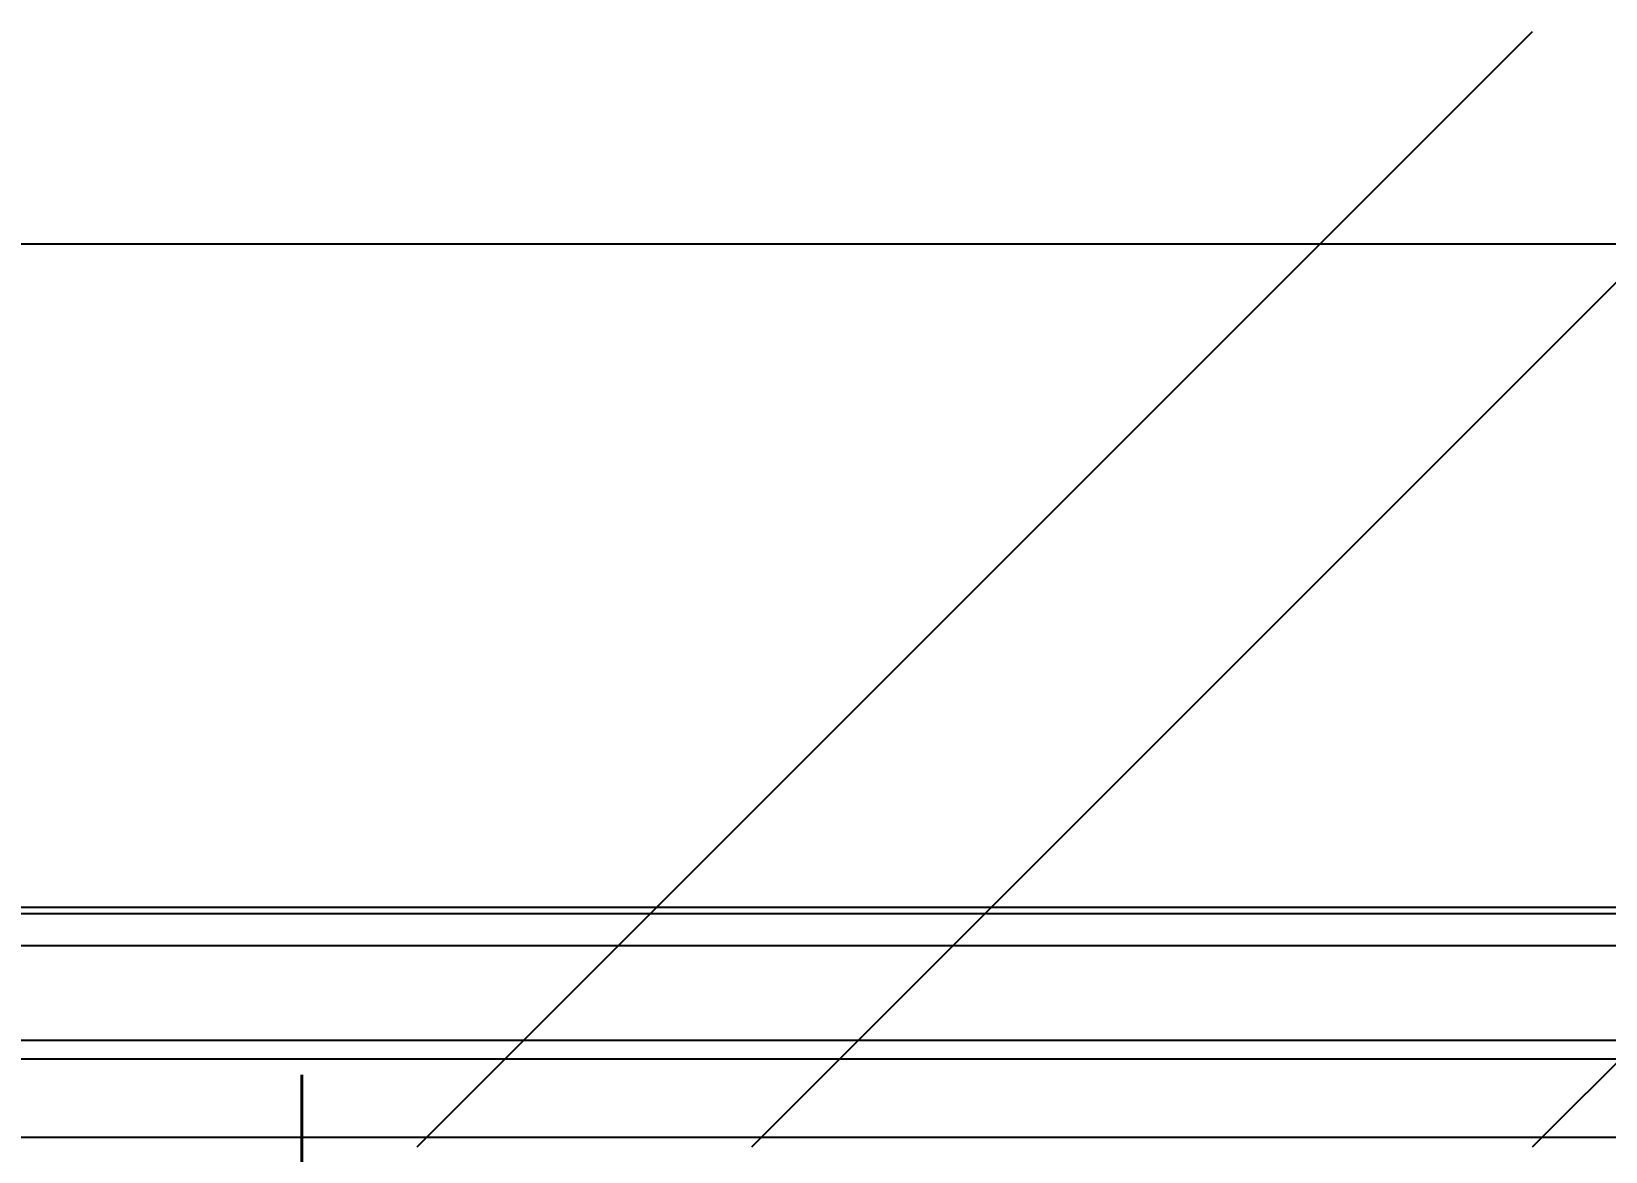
# Model space of a CAD drawing. Header units: inches. Extents: x -106706990 to 300603, y -86718466 to 1728185.
# Drawn here: x 55772.6 to 56125.4, y 34851 to 35102.1 of the extents above; entities that cross this region are included whole.
import ezdxf
from ezdxf.enums import TextEntityAlignment as Align

# ---------------------------------------------------------------- set-up
doc = ezdxf.new("R2010")
doc.units = ezdxf.units.IN
doc.header["$MEASUREMENT"] = 0
for name, color, linetype in [('A-ROOMSYM', 3, 'Continuous'), ('A-WALL', 1, 'Continuous'), ('A-WLH', 7, 'Continuous'), ('Edges', 7, 'Continuous')]:
    doc.layers.add(name, color=color, linetype=linetype)
doc.styles.add('style1', font='romans.shx', dxfattribs={"height": 750})

# ---------------------------------------------------------------- blocks, each defined once
blk = doc.blocks.new('A$C52B244CD')
at = {"layer": 'A-WLH', "color": 8}
for p, q in [((0, 0), (250, 250)), ((75, 0), (325, 250)), ((250, 0), (500, 250))]:
    blk.add_line(p, q, dxfattribs=at)
blk = doc.blocks.new('air con')
at = {"layer": 'Edges'}
for p, q in [((71.402, 41.898), (152.402, 41.898)), ((71.402, 41.095), (152.402, 41.095)), ((71.402, 39.122), (152.402, 39.122)), ((152.402, 38.724), (71.402, 38.724)), ((152.402, 37.092), (71.402, 37.092))]:
    blk.add_line(p, q, dxfattribs=at)

msp = doc.modelspace()

# ---------------------------------------------------------------- linework, layer by layer
at = {"layer": 'A-WALL', "color": 8}
for p, q in [((60688.78, 35054.42), (51988.78, 35054.42)), ((51988.78, 34904.42), (60688.78, 34904.42))]:
    msp.add_line(p, q, dxfattribs=at)

# ---------------------------------------------------------------- block references
at = {"xscale": 10.74849191040555, "yscale": 10.74849191040555, "zscale": 10.74849191040555}
msp.add_blockref('air con', (54748.66, 34455.5), dxfattribs=at)
at = {"layer": 'A-WLH', "color": 8}
msp.add_blockref('A$C52B244CD', (55859.04, 34852.11), dxfattribs=at)

# ---------------------------------------------------------------- texts
at = {"layer": 'A-ROOMSYM', "color": 8, "style": 'style1', "width": 0.8}
msp.add_text('2.5hp', height=118.987, rotation=180, dxfattribs=at).set_placement((55951.44, 34828.57), align=Align.CENTER)

doc.saveas('drawing.dxf')
